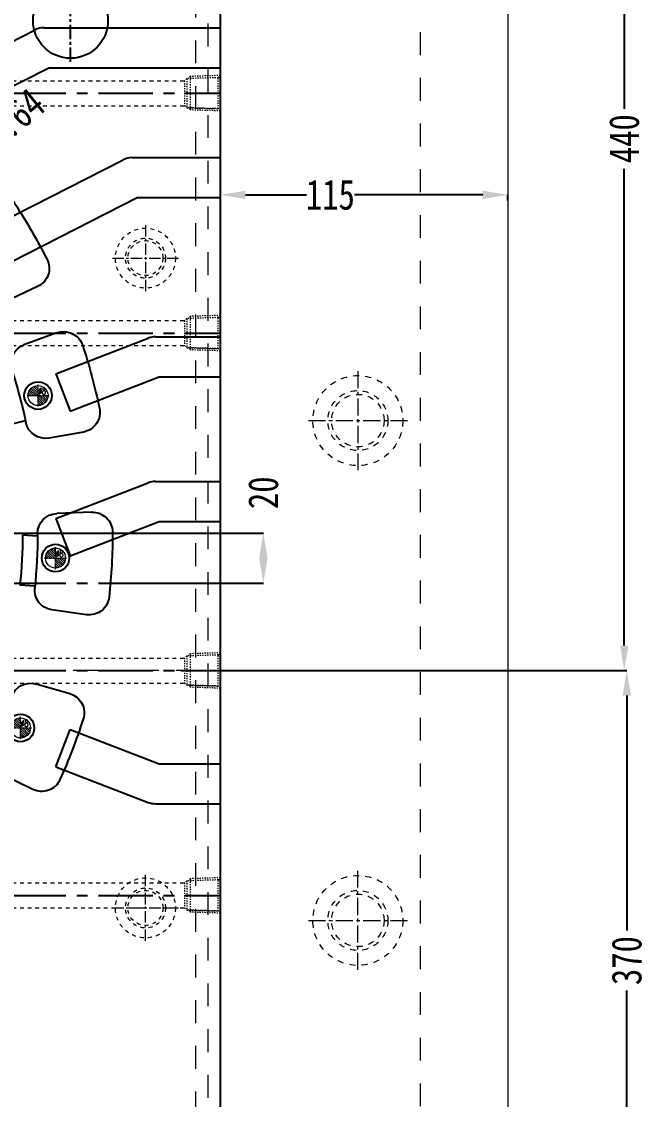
# Model space of a CAD drawing. Header units: millimetres. Extents: x 2673 to 5721, y -10743 to 3474.
# Drawn here: x 4011.6 to 4261.7, y -180 to 251.3 of the extents above; entities that cross this region are included whole.
import ezdxf

# ---------------------------------------------------------------- set-up
doc = ezdxf.new("R2010")
doc.units = ezdxf.units.MM
doc.header["$LTSCALE"] = 16.335
doc.header["$PDMODE"] = 3
doc.header["$PDSIZE"] = 0.3125
doc.linetypes.add('CENTER', pattern=[0.6, 0.375, -0.075, 0.075, -0.075])
doc.linetypes.add('HIDDEN', pattern=[0.2, 0.1, -0.1])
doc.layers.get('0').update_dxf_attribs({"linetype": 'CONTINUOUS'})
doc.layers.get('Defpoints').update_dxf_attribs({"linetype": 'CONTINUOUS'})
for name, color, linetype, lineweight in [('cool', 153, 'HIDDEN', 9), ('epin', 13, 'CONTINUOUS', 9), ('moldbase', 7, 'CONTINUOUS', 20)]:
    doc.layers.add(name, color=color, linetype=linetype, lineweight=lineweight)
doc.styles.get("Standard").update_dxf_attribs({"font": 'txt', "width": 0.8})
doc.styles.add('TXT05', font='txt.shx', dxfattribs={"width": 0.5, "bigfont": 'gbcbig.shx'})
doc.dimstyles.get("Standard").update_dxf_attribs({"dimtxt": 0.15625, "dimasz": 0.1875, "dimexe": 0.125, "dimexo": 0.0625, "dimtad": 0, "dimtih": 1, "dimtoh": 1, "dimdsep": 46, "dimtxsty": 'Standard', "dimcen": 0.09, "dimadec": 0, "dimazin": 0, "dimtp": 0.01, "dimtm": 0.01, "dimtfac": 1, "dimtofl": 0, "dimtmove": 0, "dimatfit": 3, "dimfxl": 0, "dimtolj": 1, "dimarcsym": 0})
doc.dimstyles.new('副本 STANDARD', dxfattribs={"dimtxt": 6, "dimasz": 4, "dimexe": 0, "dimexo": 0, "dimgap": 0, "dimtad": 0, "dimdsep": 46, "dimlunit": 6, "dimtxsty": 'Standard', "dimcen": 0, "dimclrd": 4, "dimclre": 4, "dimclrt": 6, "dimazin": 2, "dimtfac": 2, "dimtofl": 0, "dimtmove": 1, "dimatfit": 3, "dimfxl": 0, "dimtolj": 1, "dimtzin": 0, "dimarcsym": 0})

# ---------------------------------------------------------------- blocks, each defined once
blk = doc.blocks.new('*D84')
at = {"color": 4, "lineweight": -2}
blk.add_line((3976.43, 186.47), (3970.25, 181.4), dxfattribs=at)
at = {"color": 4}
blk.add_solid([(3969.41, 182.43), (3971.1, 180.37), (3964.07, 176.32)], dxfattribs=at)
at = {"layer": 'Defpoints', "color": 0}
for p in [(3964.07, 176.32), (3648.27, -83.02)]:
    blk.add_point(p, dxfattribs=at)
at = {"color": 6, "insert": (3998.07, 204.24), "char_height": 12, "attachment_point": 5, "rotation": 39.3934}
blk.add_mtext('\\A1;∅408.64', dxfattribs=at)
blk = doc.blocks.new('*D116')
at = {"color": 4, "lineweight": -2}
for p, q in [((4025.66, 431.65), (4252.79, 431.65)), ((4252.79, 421.65), (4252.79, 216.43)), ((4252.79, 1.65), (4252.79, 192.43)), ((4075.27, -8.35), (4252.79, -8.35))]:
    blk.add_line(p, q, dxfattribs=at)
at = {"color": 4}
for points in [[(4251.13, 421.65), (4254.46, 421.65), (4252.79, 431.65)], [(4251.13, 1.65), (4254.46, 1.65), (4252.79, -8.35)]]:
    blk.add_solid(points, dxfattribs=at)
at = {"layer": 'Defpoints', "color": 0}
for p in [(4025.66, 431.65), (4075.27, -8.35), (4252.79, -8.35)]:
    blk.add_point(p, dxfattribs=at)
at = {"color": 6, "insert": (4252.79, 204.43), "char_height": 12, "attachment_point": 5, "rotation": 90}
blk.add_mtext('\\A1;440', dxfattribs=at)
blk = doc.blocks.new('*D117')
at = {"color": 4, "lineweight": -2}
for p, q in [((4075.27, -8.35), (4253.79, -8.35)), ((4253.79, -18.35), (4253.79, -112.42)), ((4253.79, -368.35), (4253.79, -136.42)), ((4014.56, -378.35), (4253.79, -378.35))]:
    blk.add_line(p, q, dxfattribs=at)
at = {"color": 4}
for points in [[(4252.12, -18.35), (4255.46, -18.35), (4253.79, -8.35)], [(4252.12, -368.35), (4255.46, -368.35), (4253.79, -378.35)]]:
    blk.add_solid(points, dxfattribs=at)
at = {"layer": 'Defpoints', "color": 0}
for p in [(4075.27, -8.35), (4014.56, -378.35), (4253.79, -378.35)]:
    blk.add_point(p, dxfattribs=at)
at = {"color": 6, "insert": (4253.79, -124.42), "char_height": 12, "attachment_point": 5, "rotation": 90}
blk.add_mtext('\\A1;370', dxfattribs=at)
blk = doc.blocks.new('03')
for p, q in [((3591.12, 133.1), (3604.02, 127.63)), ((3578.44, 94.07), (3592.09, 90.92))]:
    blk.add_line(p, q)
at = {"color": 7, "linetype": 'Continuous'}
for p, q in [((3613.75, 114.69), (3608.04, 116.54)), ((3607.57, 95.67), (3601.86, 97.52))]:
    blk.add_line(p, q, dxfattribs=at)
for centre, start, end in [((3588, 125.74), 67, 158.9226), ((3600.89, 120.26), 339.0451, 67), ((3580.24, 101.86), 165.0774, 257), ((3593.89, 98.71), 257, 344.9549)]:
    blk.add_arc(centre, 8, start, end)
for radius, start, end in [(241.82, 158.9226, 165.0774), (211.82, 159.0451, 164.9549), (205.82, 159.2151, 164.7849)]:
    blk.add_arc((3806.17, 41.65), radius, start, end, dxfattribs=at)
blk = doc.blocks.new('*D326')
at = {"color": 4, "lineweight": -2}
for p, q in [((4091.17, 179.77), (4091.17, 181.96)), ((4101.17, 181.96), (4125.57, 181.96)), ((4196.17, 181.96), (4144.77, 181.96)), ((4206.17, 179.77), (4206.17, 181.96))]:
    blk.add_line(p, q, dxfattribs=at)
at = {"color": 4}
for points in [[(4101.17, 183.63), (4101.17, 180.3), (4091.17, 181.96)], [(4196.17, 183.63), (4196.17, 180.3), (4206.17, 181.96)]]:
    blk.add_solid(points, dxfattribs=at)
at = {"layer": 'Defpoints', "color": 0}
for p in [(4091.17, 181.96), (4091.17, 179.77), (4206.17, 179.77)]:
    blk.add_point(p, dxfattribs=at)
at = {"color": 6, "insert": (4135.17, 181.96), "char_height": 12, "attachment_point": 5}
blk.add_mtext('\\A1;115', dxfattribs=at)
blk = doc.blocks.new('*D334')
at = {"color": 4, "lineweight": -2}
for p, q in [((4022.09, 46.65), (4108.35, 46.65)), ((4057.87, 26.65), (4108.35, 26.65))]:
    blk.add_line(p, q, dxfattribs=at)
at = {"color": 4}
for points in [[(4106.68, 36.65), (4110.02, 36.65), (4108.35, 46.65)], [(4106.68, 36.65), (4110.02, 36.65), (4108.35, 26.65)]]:
    blk.add_solid(points, dxfattribs=at)
at = {"layer": 'Defpoints', "color": 0}
for p in [(4022.09, 46.65), (4057.87, 26.65), (4108.35, 26.65)]:
    blk.add_point(p, dxfattribs=at)
at = {"color": 6, "insert": (4108.35, 62.78), "char_height": 12, "attachment_point": 5, "rotation": 90}
blk.add_mtext('\\A1;20', dxfattribs=at)
blk = doc.blocks.new('epin_ejp_8')
at = {"layer": 'epin', "ltscale": 0.5}
h = blk.add_hatch(dxfattribs=at)
h.set_pattern_fill('_ANSI31', color=123, scale=0.2, angle=90, style=0)
h.set_pattern_definition([(135, (-3069.6252, 813.4417), (-0.4490128, -0.4490128), [])])
h.paths.add_polyline_path([(0, 4, 0.414214), (-4, 0), (0, 0)])
h.paths.add_polyline_path([(4, 0), (0, 0), (0, -4, 0.414214)])
at = {"layer": 'epin', "color": 1, "linetype": 'CENTER', "ltscale": 0.16}
for p, q in [((0, -4.4), (0, 4.4)), ((-4.4, 0), (4.4, 0))]:
    blk.add_line(p, q, dxfattribs=at)
at = {"layer": 'epin', "ltscale": 0.5}
blk.add_circle((0, 0), 4, dxfattribs=at)
at = {"layer": 'epin', "color": 6, "ltscale": 0.5, "style": 'TXT05', "width": 0.5}
blk.add_text('%%c8', height=2.8, dxfattribs=at).set_placement((0.16, 0.4))
blk = doc.blocks.new('cool_jt_f12')
at = {"layer": 'cool', "ltscale": 0.3}
for p, q in [((0, 7.0785), (0.856, 6.2225)), ((0, 7.0785), (12, 6.7035)), ((0.856, 6.2225), (0.856, -6.2225)), ((13.5, 5.827375), (0.856, 6.2225)), ((0.856, 6.2225), (13.5, 5.827375)), ((12, 6.7035), (12.856, 5.8475)), ((12, 6.7035), (12, -6.7035)), ((14.327375, 5), (13.5, 5.827375)), ((13.5, -5.827375), (13.5, 5.827375)), ((14.327375, -5), (14.327375, 5)), ((0.856, -6.2225), (0, -7.0785)), ((0, -7.0785), (12, -6.7035)), ((0.856, -6.2225), (13.5, -5.827375)), ((12, -6.7035), (12.856, -5.8475)), ((13.5, -5.827375), (14.327375, -5))]:
    blk.add_line(p, q, dxfattribs=at)
blk = doc.blocks.new('1')
at = {"color": 1, "linetype": 'CENTER', "ltscale": 3.545271}
blk.add_line((3521.17, -188.35), (4091.17, -188.35), dxfattribs=at)
at = {"layer": 'cool', "ltscale": 0.932966}
for p, q in [((3535.5, -183.35), (4076.84, -183.35)), ((3535.5, -193.35), (4076.84, -193.35))]:
    blk.add_line(p, q, dxfattribs=at)
blk.add_blockref('cool_jt_f12', (3521.17, -188.35), dxfattribs=at)
at = {"layer": 'cool', "ltscale": 0.932966, "rotation": 180}
blk.add_blockref('cool_jt_f12', (4091.17, -188.35), dxfattribs=at)
blk = doc.blocks.new('05')
at = {"color": 1, "linetype": 'CENTER', "ltscale": 3.545271}
blk.add_line((3521.17, -98.35), (4091.17, -98.35), dxfattribs=at)
at = {"layer": 'cool', "ltscale": 0.932966}
for p, q in [((3535.5, -93.35), (4076.84, -93.35)), ((3535.5, -103.35), (4076.84, -103.35))]:
    blk.add_line(p, q, dxfattribs=at)
for p in [(0, 411), (0, 315), (0, 180)]:
    blk.add_blockref('1', p)
at = {"layer": 'cool', "ltscale": 0.932966, "rotation": 180}
blk.add_blockref('cool_jt_f12', (4091.17, -98.35), dxfattribs=at)
at = {"layer": 'epin'}
for p in [(4018.17, 101.65), (4025.17, 36.65), (4011.17, -31.35)]:
    blk.add_blockref('epin_ejp_8', p, dxfattribs=at)

msp = doc.modelspace()

# ---------------------------------------------------------------- linework, layer by layer
at = {"color": 1, "linetype": 'CENTER', "ltscale": 0.932966}
msp.add_line((4031.172, 235.15), (4031.172, 268.15), dxfattribs=at)
for p, q in [((4091.172, -213.35), (4091.172, 266.65)), ((3965.36, 221.687), (4016.992, 247.981)), ((4020.622, 248.852), (4091.172, 248.852)), ((3972.621, 207.429), (4022.542, 232.852)), ((4022.542, 232.852), (4091.172, 232.852)), ((4000.635, 169.685), (4052.267, 195.979)), ((4055.897, 196.85), (4091.172, 196.85)), ((4007.896, 155.428), (4057.817, 180.85)), ((4057.817, 180.85), (4091.172, 180.85)), ((4065.165, 125.145), (4091.172, 125.145)), ((4025.247, 110.356), (4062.292, 124.611)), ((4025.247, 110.356), (4030.993, 95.424)), ((4030.993, 95.424), (4066.651, 109.145)), ((4066.651, 109.145), (4091.172, 109.145)), ((4025.247, 52.527), (4062.292, 66.782)), ((4065.165, 67.316), (4091.172, 67.316)), ((4025.247, 52.527), (4030.993, 37.595)), ((4030.993, 37.595), (4066.651, 51.316)), ((4066.651, 51.316), (4091.172, 51.316)), ((4025.247, -46.847), (4030.993, -31.915)), ((4030.993, -31.915), (4066.651, -45.636)), ((4025.247, -46.847), (4062.292, -61.102)), ((4066.651, -45.636), (4091.172, -45.636)), ((4065.165, -61.636), (4091.172, -61.636))]:
    msp.add_line(p, q)
at = {"color": 1, "linetype": 'CENTER', "ltscale": 12.63858}
msp.add_line((3581.422, 46.65), (4030.921, 46.65), dxfattribs=at)
at = {"color": 1, "linetype": 'CENTER', "ltscale": 3.545271}
msp.add_line((3521.172, 26.65), (4091.172, 26.65), dxfattribs=at)
for centre, radius in [((4031.172, 251.65), 15), ((4018.172, 101.65), 5.5), ((4025.172, 36.65), 5.5), ((4011.172, -31.35), 5.5)]:
    msp.add_circle(centre, radius)
for centre, start, end in [((4020.622, 240.852), 90, 116.98793), ((4055.897, 188.85), 90, 116.98793), ((4065.165, 117.145), 90, 111.04671), ((4065.165, 59.316), 90, 111.04671), ((4065.165, -53.636), 248.95329, 270)]:
    msp.add_arc(centre, 8, start, end)
at = {"layer": 'moldbase', "color": 8, "linetype": 'HIDDEN', "ltscale": 5.597796}
for p, q in [((4086.172, 451.65), (4086.172, -468.35)), ((4081.172, 426.65), (4081.172, -373.35)), ((4171.172, 411.65), (4171.172, -428.35))]:
    msp.add_line(p, q, dxfattribs=at)
at = {"layer": 'moldbase'}
msp.add_line((4206.172, 376.65), (4206.172, -393.35), dxfattribs=at)
at = {"layer": 'moldbase', "color": 1, "linetype": 'CENTER', "ltscale": 0.746373}
for p, q in [((4061.172, 169.85), (4061.172, 143.45)), ((4047.972, 156.65), (4074.372, 156.65)), ((4061.172, -116.55), (4061.172, -90.15)), ((4047.972, -103.35), (4074.372, -103.35))]:
    msp.add_line(p, q, dxfattribs=at)
at = {"layer": 'moldbase', "color": 1, "linetype": 'CENTER', "ltscale": 1.119559}
for p, q in [((4146.172, 111.45), (4146.172, 71.85)), ((4126.372, 91.65), (4165.972, 91.65)), ((4146.172, -128.15), (4146.172, -88.55)), ((4126.372, -108.35), (4165.972, -108.35))]:
    msp.add_line(p, q, dxfattribs=at)
at = {"layer": 'moldbase', "color": 1, "linetype": 'CENTER', "ltscale": 5.597796}
msp.add_line((4231.172, -8.35), (3381.172, -8.35), dxfattribs=at)
at = {"layer": 'moldbase', "color": 8, "linetype": 'HIDDEN', "ltscale": 0.995164}
for centre, radius in [((4061.172, 156.65), 12), ((4061.172, 156.65), 8), ((4061.172, 156.65), 7), ((4061.172, -103.35), 12), ((4061.172, -103.35), 8), ((4061.172, -103.35), 7)]:
    msp.add_circle(centre, radius, dxfattribs=at)
at = {"layer": 'moldbase', "color": 8, "linetype": 'HIDDEN', "ltscale": 1.492746}
for centre, radius in [((4146.172, 91.65), 18), ((4146.172, 91.65), 12), ((4146.172, 91.65), 10.5), ((4146.172, -108.35), 18), ((4146.172, -108.35), 12), ((4146.172, -108.35), 10.5)]:
    msp.add_circle(centre, radius, dxfattribs=at)

# ---------------------------------------------------------------- block references
msp.add_blockref('05', (0, 0))
at = {"xscale": -1}
for p, rotation in [((7537.829, 797.258), 11.99999999999796), ((7604.948, -194.143), 356.9999999999993), ((7344.613, -1356.244), 339.0000000000045), ((6737.911, -2381.02), 321.0000000000058)]:
    msp.add_blockref('03', p, dxfattribs=dict(at, rotation=rotation))

# ---------------------------------------------------------------- dimensions: what is measured, and where the dimension line sits
for base, p1, p2, override, picture, middle in [((4252.793, -8.35), (4025.657, 431.65), (4075.27, -8.35), {"dimtxt": 12, "dimasz": 10}, '*D116', (4252.793, 204.43)), ((4108.351, 26.65), (4022.089, 46.65), (4057.871, 26.65), {"dimtxt": 12, "dimasz": 10, "dimfxl": 1.25}, '*D334', (4108.351, 62.775)), ((4253.791, -378.35), (4075.27, -8.35), (4014.563, -378.35), {"dimtxt": 12, "dimasz": 10}, '*D117', (4253.791, -124.417))]:
    dim = msp.add_linear_dim(base=base, p1=p1, p2=p2, angle=90, dimstyle='副本 STANDARD', override=override)
    dim.commit()
    dim.dimension.update_dxf_attribs({"geometry": picture, "text_midpoint": middle, "dimtype": 160})
dim = msp.add_diameter_dim_2p(p1=(3648.274, -83.018), p2=(3964.07, 176.319), dimstyle='Standard', override={"dimtxt": 12, "dimasz": 8, "dimexe": 0, "dimexo": 0, "dimgap": 0, "dimtih": 0, "dimtoh": 0, "dimzin": 0, "dimcen": 0, "dimclrd": 4, "dimclre": 4, "dimclrt": 6, "dimadec": 2, "dimtp": 0, "dimtm": 0, "dimtzin": 0})
dim.commit()
dim.dimension.update_dxf_attribs({"geometry": '*D84', "text_midpoint": (3998.073, 204.243)})
dim = msp.add_linear_dim(base=(4091.172, 181.962), p1=(4206.172, 179.773), p2=(4091.172, 179.773), dimstyle='副本 STANDARD', override={"dimtxt": 12, "dimasz": 10, "dimfxl": 1.25})
dim.commit()
dim.dimension.update_dxf_attribs({"geometry": '*D326', "text_midpoint": (4135.17, 181.962), "dimtype": 160})

doc.saveas('drawing.dxf')
